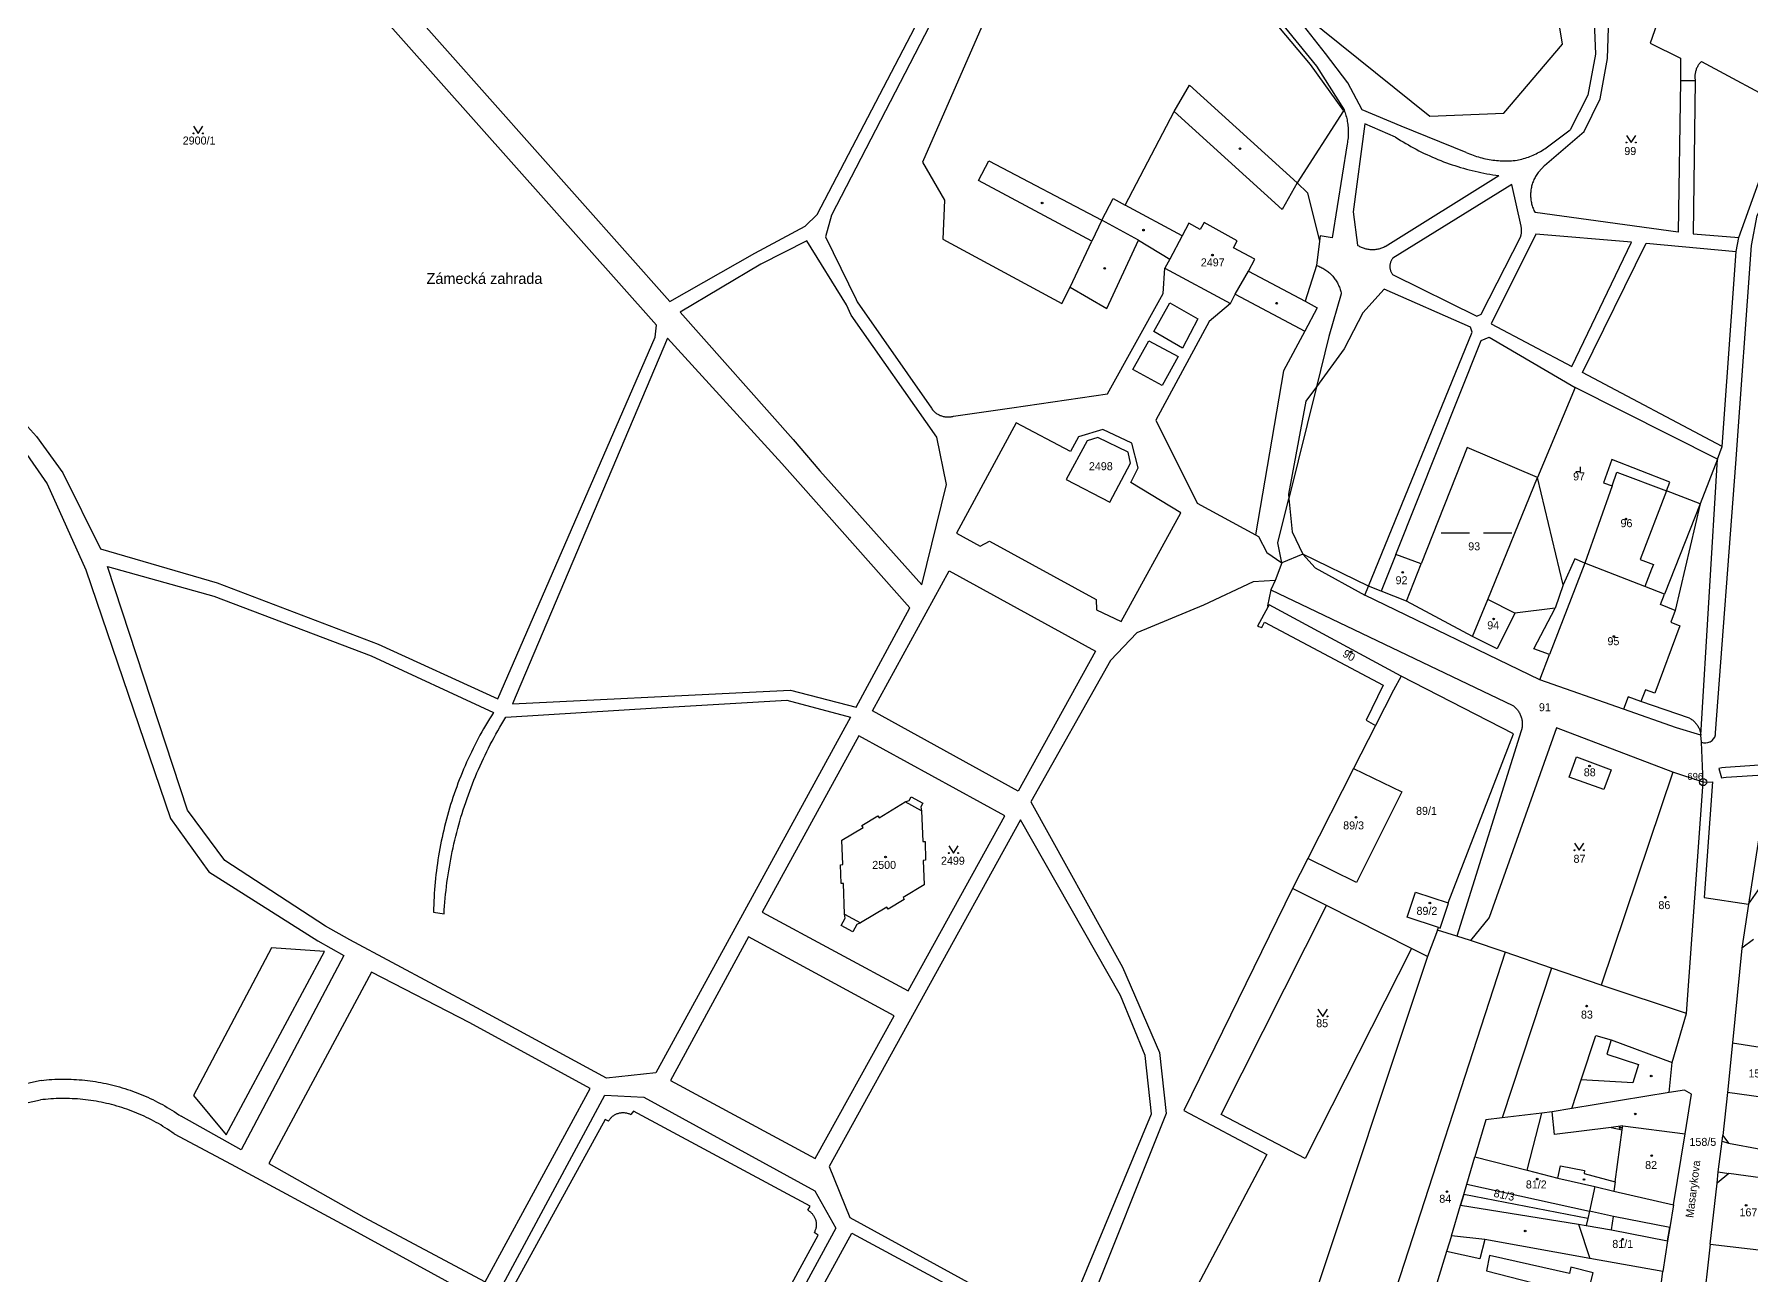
# Model space of a CAD drawing. Extents: x -784124 to -780570, y -980818 to -976926.
# Drawn here: x -782659.9 to -782295.1, y -979504.8 to -979241.2 of the extents above; entities that cross this region are included whole.
import ezdxf
from ezdxf.enums import TextEntityAlignment as Align

# ---------------------------------------------------------------- set-up
doc = ezdxf.new("R2010")
doc.units = 0
doc.header["$LTSCALE"] = 3.138375
doc.header["$MEASUREMENT"] = 0
doc.linetypes.add('0_051C', pattern=[0])
for name, color, linetype in [('1007', 1, 'CONTINUOUS'), ('1008', 1, 'CONTINUOUS'), ('101', 1, 'CONTINUOUS'), ('1016', 1, 'CONTINUOUS'), ('18', 1, 'CONTINUOUS'), ('21800', 1, 'CONTINUOUS'), ('21900', 1, 'CONTINUOUS'), ('23700', 1, 'CONTINUOUS'), ('314', 1, 'CONTINUOUS'), ('319', 1, 'CONTINUOUS'), ('402', 1, 'CONTINUOUS'), ('404', 1, 'CONTINUOUS'), ('803', 1, 'CONTINUOUS')]:
    doc.layers.add(name, color=color, linetype=linetype)

# ---------------------------------------------------------------- blocks, each defined once
blk = doc.blocks.new('4_02$0')
at = {"layer": '404', "color": 255, "linetype": 'Continuous'}
blk.add_circle((-0.01, 0), 0.175, dxfattribs=at)
blk = doc.blocks.new('3_14$2')
at = {"layer": '314', "color": 255, "linetype": 'Continuous'}
blk.add_lwpolyline([(-1, 1.5), (0, 0), (1, 1.5)], dxfattribs=at)
for centre in [(-1, 0), (1, 0)]:
    blk.add_circle(centre, 0.1, dxfattribs=at)
blk = doc.blocks.new('8_03$8')
at = {"layer": '803', "color": 255, "linetype": 'Continuous'}
for p, q in [((-7.49, 0), (-1.49, 0)), ((1.51, 0), (7.51, 0))]:
    blk.add_line(p, q, dxfattribs=at)
blk = doc.blocks.new('3_19$9')
at = {"layer": '319', "color": 255, "linetype": 'Continuous'}
for p, q in [((-1, 0), (0, 0)), ((0, 0), (0, 1))]:
    blk.add_line(p, q, dxfattribs=at)
blk = doc.blocks.new('1_01$18')
at = {"layer": '101', "color": 3, "linetype": 'Continuous'}
for radius in [0.75, 0.03]:
    blk.add_circle((0, 0), radius, dxfattribs=at)

msp = doc.modelspace()

# ---------------------------------------------------------------- linework, layer by layer
at = {"layer": '21800', "color": 255, "linetype": 'Continuous'}
for p, q in [((-782325.71, -979246.33), (-782324.55, -979206.15)), ((-782493.58, -979279.45), (-782465.57, -979225.71)), ((-782462.67, -979225.73), (-782490.55, -979279.54)), ((-782385.61, -979245.21), (-782398.83, -979228.38)), ((-782329.05, -979227.82), (-782328.27, -979245.35)), ((-782584.9, -979230.27), (-782524.89, -979297.92)), ((-782401.5, -979230.72), (-782387.56, -979247.95)), ((-782312.54, -979231.26), (-782316.67, -979243.02)), ((-782527.73, -979302.9), (-782588.89, -979234.19)), ((-782380.91, -979251.45), (-782385.61, -979245.21)), ((-782328.27, -979245.35), (-782329.94, -979254.05)), ((-782327.33, -979254.87), (-782325.71, -979246.33)), ((-782316.67, -979243.02), (-782310.22, -979246.22)), ((-782310.22, -979246.22), (-782310.27, -979251.01)), ((-782387.56, -979247.95), (-782381.7, -979257.22)), ((-782305.75, -979246.9), (-782287.89, -979256.59)), ((-782377.83, -979257.19), (-782380.91, -979251.45)), ((-782310.27, -979251.01), (-782310.7, -979283.2)), ((-782307.09, -979251.05), (-782310.27, -979251.01)), ((-782307.09, -979251.05), (-782307.52, -979283.5)), ((-782394.82, -979278.36), (-782417.78, -979257.54)), ((-782369.54, -979260.68), (-782377.83, -979257.19)), ((-782329.94, -979254.05), (-782333.67, -979261.48)), ((-782330.69, -979261.8), (-782327.33, -979254.87)), ((-782377.25, -979260.2), (-782379.74, -979278.84)), ((-782370.75, -979262.99), (-782377.25, -979260.2)), ((-782355.75, -979266.24), (-782369.54, -979260.68)), ((-782381.04, -979264.42), (-782384.23, -979284.37)), ((-782339.15, -979269.01), (-782330.69, -979261.8)), ((-782338.17, -979264.85), (-782333.67, -979261.48)), ((-782372.97, -979286.25), (-782348.85, -979271.18)), ((-782340.3, -979270.34), (-782339.15, -979269.01)), ((-782391.64, -979272.67), (-782394.82, -979278.36)), ((-782346.08, -979273.04), (-782371.31, -979288.67)), ((-782344.11, -979281.92), (-782346.08, -979273.04)), ((-782496.18, -979281.9), (-782493.58, -979279.45)), ((-782416.1, -979283.94), (-782428.17, -979277.43)), ((-782379.74, -979278.84), (-782378.87, -979285.95)), ((-782310.7, -979283.2), (-782341.14, -979278.99)), ((-782506.85, -979287.66), (-782496.18, -979281.9)), ((-782490.55, -979279.54), (-782491.82, -979284.19)), ((-782433.13, -979280.63), (-782435.25, -979285.1)), ((-782425.33, -979284.86), (-782433.13, -979280.63)), ((-782414.67, -979281.24), (-782416.1, -979283.94)), ((-782412.22, -979282.6), (-782414.67, -979281.24)), ((-782411.42, -979281.16), (-782412.22, -979282.6)), ((-782404.4, -979285.04), (-782411.42, -979281.16)), ((-782495.76, -979285), (-782505.55, -979290.01)), ((-782487.38, -979298.62), (-782495.76, -979285)), ((-782491.82, -979284.19), (-782485.33, -979297.5)), ((-782416.1, -979283.94), (-782418.73, -979288.95)), ((-782405.19, -979286.5), (-782404.4, -979285.04)), ((-782400.67, -979288.93), (-782405.19, -979286.5)), ((-782386.74, -979283.96), (-782386.88, -979285.1)), ((-782384.23, -979284.37), (-782386.74, -979283.96)), ((-782352.56, -979300.57), (-782344.18, -979284.1)), ((-782340.94, -979283.6), (-782350.47, -979302.65)), ((-782320.62, -979285.27), (-782340.94, -979283.6)), ((-782333.31, -979311.72), (-782320.62, -979285.27)), ((-782331.04, -979312.97), (-782317.55, -979285.5)), ((-782317.55, -979285.5), (-782298.39, -979287.32)), ((-782307.52, -979283.5), (-782297.83, -979284.33)), ((-782524.89, -979297.92), (-782506.85, -979287.66)), ((-782505.55, -979290.01), (-782522.72, -979300.17)), ((-782401.99, -979291.47), (-782400.67, -979288.93)), ((-782420.09, -979296.19), (-782419.74, -979290.82)), ((-782404.8, -979296.38), (-782401.99, -979291.47)), ((-782401.99, -979291.47), (-782389.94, -979297.81)), ((-782371.29, -979292.26), (-782353.52, -979301)), ((-782687.04, -979296.04), (-782659.37, -979326.6)), ((-782485.33, -979297.5), (-782485.1, -979298.01)), ((-782431.94, -979317.55), (-782420.09, -979296.19)), ((-782382.29, -979296.28), (-782384.91, -979305.31)), ((-782373.21, -979295.31), (-782377.71, -979300.34)), ((-782354.81, -979303.39), (-782373.21, -979295.31)), ((-782522.72, -979300.17), (-782498.7, -979327.23)), ((-782486.4, -979300.81), (-782487.38, -979298.62)), ((-782468.2, -979326.75), (-782486.4, -979300.81)), ((-782485.1, -979298.01), (-782469.33, -979320.59)), ((-782422.08, -979304.27), (-782418.72, -979298.17)), ((-782418.72, -979298.17), (-782412.72, -979301.59)), ((-782405.81, -979298.3), (-782410.32, -979302.14)), ((-782377.71, -979300.34), (-782381.69, -979307.96)), ((-782353.52, -979301), (-782352.56, -979300.57)), ((-782528.03, -979305.51), (-782527.73, -979302.9)), ((-782415.98, -979307.8), (-782422.08, -979304.27)), ((-782410.32, -979302.14), (-782421.68, -979323.11)), ((-782412.72, -979301.59), (-782415.98, -979307.8)), ((-782376.5, -979358.37), (-782354.47, -979304.4)), ((-782354.47, -979304.4), (-782354.81, -979303.39)), ((-782350.47, -979302.65), (-782333.31, -979311.72)), ((-782561.44, -979382.31), (-782528.03, -979305.51)), ((-782525.4, -979305.66), (-782558.33, -979383.33)), ((-782501.08, -979332.34), (-782525.4, -979305.66)), ((-782426.53, -979312.36), (-782423.17, -979306.23)), ((-782423.17, -979306.23), (-782416.95, -979309.62)), ((-782384.91, -979305.31), (-782387.55, -979316)), ((-782381.69, -979307.96), (-782387.55, -979316)), ((-782370.7, -979351.64), (-782352.56, -979306.22)), ((-782352.56, -979306.22), (-782350.89, -979305.51)), ((-782350.89, -979305.51), (-782332.61, -979316.15)), ((-782416.95, -979309.62), (-782420.3, -979315.76)), ((-782420.3, -979315.76), (-782426.53, -979312.36)), ((-782301.39, -979328.73), (-782331.04, -979312.97)), ((-782452.25, -979320.49), (-782431.94, -979317.55)), ((-782389.82, -979319.11), (-782393.51, -979338.81)), ((-782387.55, -979316), (-782393.42, -979339.75)), ((-782387.55, -979316), (-782389.82, -979319.11)), ((-782464.63, -979322.25), (-782452.25, -979320.49)), ((-782421.68, -979323.11), (-782412.89, -979340.71)), ((-782659.37, -979326.6), (-782653.8, -979334.28)), ((-782466.11, -979336.8), (-782468.2, -979326.75)), ((-782451.36, -979323.69), (-782463.99, -979347.12)), ((-782439.77, -979329.79), (-782451.36, -979323.69)), ((-782438.09, -979326.68), (-782439.77, -979329.79)), ((-782432.91, -979325.07), (-782438.09, -979326.68)), ((-782426.75, -979328.02), (-782432.91, -979325.07)), ((-782662.07, -979329.48), (-782657.12, -979336.62)), ((-782498.7, -979327.23), (-782493, -979333.86)), ((-782425.44, -979333.22), (-782426.75, -979328.02)), ((-782497.15, -979336.76), (-782501.08, -979332.34)), ((-782493, -979333.86), (-782471.34, -979358.12)), ((-782426.98, -979336.37), (-782425.44, -979333.22)), ((-782324.76, -979337.04), (-782323.74, -979334.13)), ((-782323.74, -979334.13), (-782313.24, -979338.11)), ((-782657.12, -979336.62), (-782648.92, -979354.91)), ((-782653.8, -979334.28), (-782645.81, -979350.47)), ((-782473.92, -979362.97), (-782497.15, -979336.76)), ((-782471.34, -979358.12), (-782466.11, -979336.8)), ((-782416.37, -979342.76), (-782426.98, -979336.37)), ((-782412.89, -979340.71), (-782400.52, -979347.49)), ((-782395.75, -979349.17), (-782393.42, -979339.75)), ((-782393.51, -979338.81), (-782393.42, -979339.75)), ((-782393.42, -979339.75), (-782392.75, -979346.81)), ((-782313.24, -979338.11), (-782318.82, -979352.67)), ((-782306.03, -979340.85), (-782313.67, -979360.04)), ((-782429.01, -979365.9), (-782416.37, -979342.76)), ((-782463.99, -979347.12), (-782458.99, -979349.88)), ((-782392.75, -979346.81), (-782390.46, -979351.6)), ((-782645.81, -979350.47), (-782621.03, -979357.65)), ((-782458.99, -979349.88), (-782456.99, -979348.78)), ((-782456.99, -979348.78), (-782434.32, -979361.18)), ((-782394.89, -979353.38), (-782395.75, -979349.17)), ((-782390.46, -979351.6), (-782387.8, -979354.49)), ((-782648.92, -979354.91), (-782630.97, -979407.72)), ((-782627.34, -979405.93), (-782644.34, -979354.16)), ((-782644.34, -979354.16), (-782621.75, -979360.47)), ((-782481.83, -979384.82), (-782465.59, -979355.13)), ((-782465.59, -979355.13), (-782434.46, -979372.14)), ((-782387.8, -979354.49), (-782377.28, -979360.3)), ((-782330.54, -979353.49), (-782338.09, -979372.86)), ((-782318.82, -979352.67), (-782316, -979353.75)), ((-782316.38, -979354.73), (-782317.81, -979358.45)), ((-782316, -979353.75), (-782316.38, -979354.73)), ((-782621.03, -979357.65), (-782586.85, -979370.72)), ((-782401.02, -979357.43), (-782411.54, -979362.41)), ((-782396.33, -979357.15), (-782401.02, -979357.43)), ((-782397.24, -979359.15), (-782345.88, -979383.69)), ((-782377.28, -979360.3), (-782376.5, -979358.37)), ((-782335.13, -979358.09), (-782336.83, -979363.03)), ((-782621.75, -979360.47), (-782588.29, -979373.17)), ((-782485.34, -979384.08), (-782473.92, -979362.97)), ((-782434.32, -979361.18), (-782434.29, -979363.41)), ((-782411.54, -979362.41), (-782425.68, -979368.3)), ((-782340.1, -979378.24), (-782377.28, -979360.3)), ((-782434.29, -979363.41), (-782429.01, -979365.9)), ((-782310.4, -979366.81), (-782315.7, -979381.09)), ((-782311.36, -979363.51), (-782312.3, -979366.04)), ((-782312.3, -979366.04), (-782310.4, -979366.81)), ((-782425.68, -979368.3), (-782431.29, -979374.15)), ((-782588.29, -979373.17), (-782562.36, -979385.21)), ((-782586.85, -979370.72), (-782561.44, -979382.31)), ((-782434.46, -979372.14), (-782450.88, -979401.9)), ((-782431.29, -979374.15), (-782448.25, -979404.18)), ((-782558.33, -979383.33), (-782506.53, -979380.8)), ((-782506.53, -979380.8), (-782499.25, -979380.43)), ((-782499.25, -979380.43), (-782485.34, -979384.08)), ((-782317.65, -979380.37), (-782318.63, -979382.85)), ((-782315.7, -979381.09), (-782317.65, -979380.37)), ((-782559.73, -979386.19), (-782527.69, -979384.23)), ((-782527.69, -979384.23), (-782500.03, -979382.56)), ((-782500.03, -979382.56), (-782486.52, -979386.18)), ((-782450.88, -979401.9), (-782481.83, -979384.82)), ((-782321.38, -979381.89), (-782322.38, -979384.46)), ((-782318.63, -979382.85), (-782321.38, -979381.89)), ((-782308.36, -979386.39), (-782318.63, -979382.85)), ((-782486.52, -979386.18), (-782527.88, -979461.71)), ((-782344.07, -979389.08), (-782357.74, -979432.69)), ((-782619.39, -979416.63), (-782627.34, -979405.93)), ((-782471.41, -979406.11), (-782474.88, -979404.21)), ((-782448.25, -979404.18), (-782428.72, -979439.3)), ((-782630.97, -979407.72), (-782622.79, -979419.03)), ((-782450.42, -979408.03), (-782491.08, -979481.63)), ((-782429.2, -979445.34), (-782450.42, -979408.03)), ((-782598, -979430.61), (-782619.39, -979416.63)), ((-782622.79, -979419.03), (-782599.66, -979433.72)), ((-782575.07, -979427.63), (-782572.85, -979427.97)), ((-782487.78, -979428.01), (-782484.39, -979429.87)), ((-782407.8, -979470.55), (-782385.41, -979426.21)), ((-782592.84, -979433.47), (-782598, -979430.61)), ((-782609.46, -979435.19), (-782626.08, -979466.58)), ((-782619.12, -979474.92), (-782598.26, -979435.95)), ((-782598.26, -979435.95), (-782609.46, -979435.19)), ((-782599.66, -979433.72), (-782594.14, -979436.78)), ((-782565.86, -979447.92), (-782592.84, -979433.47)), ((-782508.2, -979432.87), (-782524.78, -979463.35)), ((-782477.27, -979449.64), (-782508.2, -979432.87)), ((-782367.38, -979435.32), (-782389.92, -979479.95)), ((-782347.46, -979436.13), (-782374.57, -979519.67)), ((-782594.14, -979436.78), (-782615.94, -979478.06)), ((-782428.72, -979439.3), (-782420.86, -979457.41)), ((-782588.28, -979440.36), (-782610.04, -979480.97)), ((-782567.34, -979451.09), (-782588.28, -979440.36)), ((-782423.91, -979458.08), (-782429.2, -979445.34)), ((-782538.33, -979462.89), (-782565.86, -979447.92)), ((-782494.01, -979479.92), (-782477.27, -979449.64)), ((-782541.84, -979465.04), (-782567.34, -979451.09)), ((-782331.31, -979463.23), (-782328.2, -979453.77)), ((-782328.2, -979453.77), (-782324.98, -979454.74)), ((-782422.62, -979470.45), (-782423.91, -979458.08)), ((-782420.86, -979457.41), (-782419.44, -979470.34)), ((-782324.98, -979454.74), (-782325.91, -979457.78)), ((-782325.91, -979457.78), (-782319.15, -979459.93)), ((-782324.98, -979454.74), (-782311.99, -979459.54)), ((-782527.88, -979461.71), (-782538.33, -979462.89)), ((-782319.15, -979459.93), (-782320.38, -979463.86)), ((-782658.43, -979463.33), (-782726.22, -979478.48)), ((-782564.08, -979506.14), (-782541.84, -979465.04)), ((-782524.78, -979463.35), (-782494.01, -979479.92)), ((-782333.32, -979469.34), (-782331.31, -979463.23)), ((-782320.38, -979463.86), (-782331.31, -979463.23)), ((-782725.1, -979481.85), (-782658.58, -979467.49)), ((-782626.08, -979466.58), (-782619.12, -979474.92)), ((-782561.79, -979509.41), (-782538.71, -979466.47)), ((-782538.71, -979466.47), (-782530.39, -979466.9)), ((-782530.39, -979466.9), (-782494.12, -979486.79)), ((-782615.94, -979478.06), (-782628.7, -979470.95)), ((-782538.65, -979471.63), (-782558.72, -979508.26)), ((-782537.9, -979471.97), (-782538.65, -979471.63)), ((-782532.63, -979469.85), (-782533.15, -979470.6)), ((-782495.1, -979490.08), (-782532.63, -979469.85)), ((-782441.92, -979516.93), (-782422.62, -979470.45)), ((-782419.44, -979470.34), (-782438.1, -979516.94)), ((-782389.92, -979479.95), (-782407.8, -979470.55)), ((-782342.78, -979482.43), (-782339.68, -979470.29)), ((-782337, -979474.85), (-782337.47, -979470.03)), ((-782630.18, -979474.66), (-782618.02, -979481.11)), ((-782324.95, -979473.32), (-782337, -979474.85)), ((-782322.5, -979473.01), (-782324.95, -979473.32)), ((-782324.95, -979473.32), (-782322.62, -979473.84)), ((-782324.15, -979484.87), (-782322.62, -979473.84)), ((-782322.62, -979473.84), (-782322.5, -979473.01)), ((-782322.5, -979473.01), (-782309.23, -979474.67)), ((-782301.39, -979476.26), (-782300.04, -979476.64)), ((-782618.02, -979481.11), (-782592.08, -979495.15)), ((-782610.04, -979480.97), (-782589.89, -979492.37)), ((-782491.08, -979481.63), (-782486.64, -979492.47)), ((-782336.26, -979484.09), (-782335.7, -979481.49)), ((-782335.7, -979481.49), (-782330.62, -979482.49)), ((-782330.62, -979482.49), (-782330.7, -979483.14)), ((-782330.7, -979483.14), (-782324.15, -979484.87)), ((-782302.25, -979482.74), (-782299.97, -979483.1)), ((-782494.12, -979486.79), (-782489.64, -979494.73)), ((-782324.15, -979484.87), (-782324.43, -979486.84)), ((-782495.59, -979490.92), (-782495.1, -979490.08)), ((-782356.97, -979489.82), (-782331.9, -979493.91)), ((-782589.89, -979492.37), (-782564.08, -979506.14)), ((-782486.64, -979492.47), (-782441.92, -979516.93)), ((-782331.9, -979493.91), (-782329.47, -979501.16)), ((-782331.9, -979493.91), (-782330.24, -979494.18)), ((-782329.9, -979492.66), (-782330.24, -979494.18)), ((-782330.24, -979494.18), (-782324.89, -979495.06)), ((-782324.5, -979492.26), (-782329.57, -979491.14)), ((-782324.89, -979495.06), (-782324.5, -979492.26)), ((-782592.08, -979495.15), (-782565.95, -979509.44)), ((-782513.37, -979532.95), (-782493.37, -979496.18)), ((-782489.64, -979494.73), (-782512.28, -979536.46)), ((-782509.95, -979539.06), (-782486.2, -979495.76)), ((-782493.37, -979496.18), (-782494.2, -979495.62)), ((-782486.2, -979495.76), (-782443.38, -979518.88)), ((-782351.82, -979497.12), (-782352.88, -979501.25)), ((-782352.88, -979501.25), (-782359.97, -979499.7)), ((-782350.83, -979500.51), (-782351.41, -979503.82)), ((-782333.81, -979504.32), (-782350.83, -979500.51)), ((-782351.41, -979503.82), (-782331.32, -979508.99)), ((-782333.5, -979503.04), (-782333.81, -979504.32)), ((-782328.81, -979504.18), (-782333.5, -979503.04)), ((-782329.96, -979508.91), (-782328.81, -979504.18))]:
    msp.add_line(p, q, dxfattribs=at)
for points in [[(-782305.75, -979246.9), (-782305.882, -979247.026), (-782306.009, -979247.157), (-782306.13, -979247.293), (-782306.246, -979247.435), (-782306.355, -979247.581), (-782306.459, -979247.731), (-782306.556, -979247.885), (-782306.647, -979248.044), (-782306.731, -979248.206), (-782306.808, -979248.371), (-782306.878, -979248.54), (-782306.941, -979248.711), (-782306.997, -979248.884), (-782307.046, -979249.06), (-782307.088, -979249.238), (-782307.122, -979249.417), (-782307.148, -979249.598), (-782307.168, -979249.779), (-782307.179, -979249.961), (-782307.183, -979250.144), (-782307.18, -979250.326), (-782307.168, -979250.508), (-782307.15, -979250.69), (-782307.124, -979250.871), (-782307.09, -979251.05)], [(-782381.7, -979257.22), (-782381.586, -979257.518), (-782381.48, -979257.818), (-782381.381, -979258.121), (-782381.29, -979258.426), (-782381.206, -979258.734), (-782381.13, -979259.043), (-782381.062, -979259.355), (-782381.002, -979259.668), (-782380.949, -979259.982), (-782380.904, -979260.297), (-782380.867, -979260.614), (-782380.838, -979260.931), (-782380.817, -979261.249), (-782380.804, -979261.568), (-782380.798, -979261.886), (-782380.801, -979262.205), (-782380.811, -979262.523), (-782380.83, -979262.842), (-782380.856, -979263.159), (-782380.89, -979263.476), (-782380.932, -979263.792), (-782380.982, -979264.107), (-782381.04, -979264.42)], [(-782370.75, -979262.99), (-782370.216, -979263.337), (-782369.677, -979263.678), (-782369.135, -979264.012), (-782368.588, -979264.34), (-782368.038, -979264.661), (-782367.483, -979264.975), (-782366.925, -979265.283), (-782366.363, -979265.584), (-782365.798, -979265.878), (-782365.229, -979266.165), (-782364.656, -979266.445), (-782364.081, -979266.718), (-782363.501, -979266.984), (-782362.919, -979267.243), (-782362.334, -979267.495), (-782361.745, -979267.74), (-782361.154, -979267.977), (-782360.56, -979268.208), (-782359.963, -979268.431), (-782359.364, -979268.647), (-782358.761, -979268.856), (-782358.157, -979269.057), (-782357.55, -979269.251), (-782356.94, -979269.437), (-782356.329, -979269.617), (-782355.715, -979269.788), (-782355.099, -979269.953), (-782354.482, -979270.109), (-782353.862, -979270.259), (-782353.241, -979270.4), (-782352.618, -979270.535), (-782351.993, -979270.661), (-782351.367, -979270.78), (-782350.74, -979270.892), (-782350.111, -979270.995), (-782349.481, -979271.092), (-782348.85, -979271.18)], [(-782344.96, -979267.9), (-782344.611, -979267.824), (-782344.263, -979267.742), (-782343.917, -979267.651), (-782343.574, -979267.554), (-782343.232, -979267.45), (-782342.893, -979267.338), (-782342.555, -979267.219), (-782342.221, -979267.094), (-782341.889, -979266.961), (-782341.56, -979266.821), (-782341.234, -979266.675), (-782340.912, -979266.522), (-782340.592, -979266.362), (-782340.276, -979266.195), (-782339.963, -979266.022), (-782339.654, -979265.843), (-782339.349, -979265.657), (-782339.048, -979265.464), (-782338.751, -979265.266), (-782338.458, -979265.061), (-782338.17, -979264.85)], [(-782355.75, -979266.24), (-782355.389, -979266.399), (-782355.025, -979266.551), (-782354.657, -979266.696), (-782354.288, -979266.834), (-782353.915, -979266.965), (-782353.54, -979267.088), (-782353.163, -979267.204), (-782352.783, -979267.313), (-782352.402, -979267.414), (-782352.018, -979267.508), (-782351.633, -979267.595), (-782351.246, -979267.673), (-782350.858, -979267.745), (-782350.469, -979267.809), (-782350.078, -979267.865), (-782349.686, -979267.913), (-782349.294, -979267.954), (-782348.9, -979267.988), (-782348.506, -979268.014), (-782348.112, -979268.032), (-782347.717, -979268.042), (-782347.323, -979268.045), (-782346.928, -979268.04), (-782346.533, -979268.027), (-782346.139, -979268.007), (-782345.745, -979267.979), (-782345.352, -979267.943), (-782344.96, -979267.9)], [(-782340.3, -979270.34), (-782340.455, -979270.535), (-782340.604, -979270.735), (-782340.747, -979270.939), (-782340.883, -979271.148), (-782341.012, -979271.361), (-782341.134, -979271.578), (-782341.25, -979271.799), (-782341.358, -979272.023), (-782341.459, -979272.251), (-782341.553, -979272.482), (-782341.639, -979272.716), (-782341.717, -979272.952), (-782341.788, -979273.191), (-782341.852, -979273.432), (-782341.907, -979273.675), (-782341.955, -979273.92), (-782341.995, -979274.166), (-782342.027, -979274.413), (-782342.051, -979274.661), (-782342.067, -979274.91), (-782342.075, -979275.159), (-782342.075, -979275.408), (-782342.068, -979275.657), (-782342.052, -979275.906), (-782342.028, -979276.154), (-782341.996, -979276.401), (-782341.957, -979276.647), (-782341.91, -979276.892), (-782341.854, -979277.135), (-782341.791, -979277.376), (-782341.721, -979277.615), (-782341.642, -979277.851), (-782341.557, -979278.085), (-782341.463, -979278.316), (-782341.363, -979278.544), (-782341.255, -979278.769), (-782341.14, -979278.99)], [(-782344.18, -979284.1), (-782344.128, -979283.938), (-782344.083, -979283.773), (-782344.046, -979283.607), (-782344.017, -979283.439), (-782343.996, -979283.27), (-782343.982, -979283.1), (-782343.977, -979282.93), (-782343.979, -979282.76), (-782343.99, -979282.59), (-782344.008, -979282.42), (-782344.034, -979282.252), (-782344.068, -979282.085), (-782344.11, -979281.92)], [(-782372.97, -979286.25), (-782373.154, -979286.345), (-782373.341, -979286.434), (-782373.531, -979286.515), (-782373.725, -979286.59), (-782373.92, -979286.657), (-782374.118, -979286.718), (-782374.319, -979286.771), (-782374.521, -979286.816), (-782374.724, -979286.855), (-782374.929, -979286.886), (-782375.135, -979286.909), (-782375.341, -979286.925), (-782375.548, -979286.933), (-782375.755, -979286.934), (-782375.962, -979286.927), (-782376.169, -979286.913), (-782376.375, -979286.891), (-782376.58, -979286.862), (-782376.783, -979286.825), (-782376.986, -979286.781), (-782377.186, -979286.73), (-782377.385, -979286.671), (-782377.581, -979286.605), (-782377.775, -979286.532), (-782377.966, -979286.452), (-782378.154, -979286.365), (-782378.338, -979286.271), (-782378.519, -979286.17), (-782378.697, -979286.063), (-782378.87, -979285.95)], [(-782387.53, -979290.26), (-782387.298, -979290.341), (-782387.068, -979290.43), (-782386.841, -979290.526), (-782386.617, -979290.629), (-782386.397, -979290.738), (-782386.18, -979290.855), (-782385.967, -979290.979), (-782385.758, -979291.109), (-782385.553, -979291.245), (-782385.352, -979291.388), (-782385.156, -979291.537), (-782384.965, -979291.692), (-782384.779, -979291.853), (-782384.598, -979292.02), (-782384.422, -979292.193), (-782384.252, -979292.371), (-782384.087, -979292.554), (-782383.929, -979292.742), (-782383.776, -979292.935), (-782383.629, -979293.133), (-782383.489, -979293.336), (-782383.355, -979293.542), (-782383.228, -979293.753), (-782383.107, -979293.968), (-782382.993, -979294.186), (-782382.886, -979294.408), (-782382.786, -979294.633), (-782382.693, -979294.861), (-782382.608, -979295.092), (-782382.529, -979295.325), (-782382.458, -979295.561), (-782382.395, -979295.799), (-782382.339, -979296.039), (-782382.29, -979296.28)], [(-782371.31, -979288.67), (-782371.402, -979288.782), (-782371.489, -979288.899), (-782371.569, -979289.02), (-782371.642, -979289.146), (-782371.708, -979289.275), (-782371.768, -979289.407), (-782371.82, -979289.543), (-782371.865, -979289.681), (-782371.903, -979289.821), (-782371.933, -979289.963), (-782371.955, -979290.107), (-782371.97, -979290.251), (-782371.977, -979290.396), (-782371.976, -979290.541), (-782371.968, -979290.686), (-782371.951, -979290.831), (-782371.927, -979290.974), (-782371.896, -979291.116), (-782371.857, -979291.256), (-782371.81, -979291.393), (-782371.756, -979291.528), (-782371.695, -979291.66), (-782371.627, -979291.788), (-782371.552, -979291.913), (-782371.471, -979292.033), (-782371.384, -979292.149), (-782371.29, -979292.26)], [(-782469.33, -979320.59), (-782469.223, -979320.739), (-782469.109, -979320.884), (-782468.989, -979321.023), (-782468.864, -979321.157), (-782468.732, -979321.286), (-782468.595, -979321.408), (-782468.453, -979321.525), (-782468.306, -979321.635), (-782468.155, -979321.739), (-782467.999, -979321.836), (-782467.839, -979321.927), (-782467.675, -979322.01), (-782467.507, -979322.086), (-782467.337, -979322.155), (-782467.164, -979322.216), (-782466.988, -979322.269), (-782466.81, -979322.315), (-782466.63, -979322.354), (-782466.449, -979322.384), (-782466.266, -979322.406), (-782466.083, -979322.421), (-782465.899, -979322.427), (-782465.716, -979322.426), (-782465.532, -979322.416), (-782465.349, -979322.399), (-782465.167, -979322.373), (-782464.986, -979322.34), (-782464.807, -979322.299), (-782464.63, -979322.25)], [(-782562.36, -979385.21), (-782562.788, -979385.887), (-782563.209, -979386.568), (-782563.623, -979387.254), (-782564.031, -979387.943), (-782564.432, -979388.637), (-782564.826, -979389.335), (-782565.213, -979390.036), (-782565.593, -979390.741), (-782565.965, -979391.45), (-782566.331, -979392.162), (-782566.69, -979392.879), (-782567.042, -979393.598), (-782567.386, -979394.321), (-782567.724, -979395.048), (-782568.054, -979395.778), (-782568.377, -979396.511), (-782568.693, -979397.247), (-782569.001, -979397.986), (-782569.302, -979398.728), (-782569.596, -979399.474), (-782569.882, -979400.222), (-782570.161, -979400.973), (-782570.432, -979401.726), (-782570.696, -979402.483), (-782570.952, -979403.242), (-782571.201, -979404.003), (-782571.442, -979404.767), (-782571.676, -979405.533), (-782571.902, -979406.301), (-782572.121, -979407.072), (-782572.331, -979407.845), (-782572.535, -979408.619), (-782572.73, -979409.396), (-782572.918, -979410.175), (-782573.098, -979410.955), (-782573.27, -979411.738), (-782573.435, -979412.522), (-782573.591, -979413.307), (-782573.74, -979414.094), (-782573.882, -979414.883), (-782574.015, -979415.672), (-782574.14, -979416.464), (-782574.258, -979417.256), (-782574.368, -979418.049), (-782574.47, -979418.844), (-782574.564, -979419.639), (-782574.65, -979420.436), (-782574.729, -979421.233), (-782574.799, -979422.031), (-782574.861, -979422.829), (-782574.916, -979423.628), (-782574.963, -979424.428), (-782575.001, -979425.228), (-782575.032, -979426.028), (-782575.055, -979426.829), (-782575.07, -979427.63)], [(-782345.88, -979383.69), (-782345.722, -979383.807), (-782345.569, -979383.929), (-782345.421, -979384.058), (-782345.279, -979384.193), (-782345.142, -979384.334), (-782345.011, -979384.48), (-782344.886, -979384.631), (-782344.768, -979384.787), (-782344.655, -979384.948), (-782344.55, -979385.114), (-782344.451, -979385.283), (-782344.359, -979385.456), (-782344.275, -979385.633), (-782344.197, -979385.814), (-782344.127, -979385.997), (-782344.065, -979386.183), (-782344.01, -979386.371), (-782343.963, -979386.562), (-782343.924, -979386.754), (-782343.892, -979386.947), (-782343.869, -979387.142), (-782343.853, -979387.338), (-782343.845, -979387.534), (-782343.846, -979387.73), (-782343.854, -979387.926), (-782343.87, -979388.121), (-782343.895, -979388.316), (-782343.927, -979388.51), (-782343.967, -979388.702), (-782344.015, -979388.892), (-782344.07, -979389.08)], [(-782572.85, -979427.97), (-782572.798, -979427.137), (-782572.739, -979426.304), (-782572.671, -979425.472), (-782572.596, -979424.641), (-782572.513, -979423.81), (-782572.423, -979422.981), (-782572.324, -979422.152), (-782572.218, -979421.324), (-782572.105, -979420.497), (-782571.983, -979419.671), (-782571.854, -979418.846), (-782571.718, -979418.023), (-782571.573, -979417.201), (-782571.421, -979416.38), (-782571.261, -979415.561), (-782571.094, -979414.743), (-782570.919, -979413.927), (-782570.737, -979413.112), (-782570.546, -979412.3), (-782570.349, -979411.489), (-782570.144, -979410.68), (-782569.931, -979409.873), (-782569.711, -979409.067), (-782569.483, -979408.264), (-782569.248, -979407.464), (-782569.005, -979406.665), (-782568.755, -979405.869), (-782568.497, -979405.075), (-782568.233, -979404.283), (-782567.96, -979403.494), (-782567.681, -979402.707), (-782567.394, -979401.924), (-782567.1, -979401.142), (-782566.798, -979400.364), (-782566.49, -979399.588), (-782566.174, -979398.816), (-782565.851, -979398.046), (-782565.521, -979397.28), (-782565.183, -979396.516), (-782564.839, -979395.756), (-782564.487, -979394.999), (-782564.129, -979394.245), (-782563.763, -979393.494), (-782563.391, -979392.748), (-782563.011, -979392.004), (-782562.625, -979391.264), (-782562.232, -979390.528), (-782561.832, -979389.795), (-782561.425, -979389.066), (-782561.011, -979388.341), (-782560.591, -979387.62), (-782560.164, -979386.903), (-782559.73, -979386.19)], [(-782308.36, -979386.39), (-782308.193, -979386.481), (-782308.03, -979386.578), (-782307.871, -979386.682), (-782307.717, -979386.793), (-782307.567, -979386.91), (-782307.423, -979387.034), (-782307.284, -979387.163), (-782307.15, -979387.298), (-782307.023, -979387.439), (-782306.901, -979387.585), (-782306.786, -979387.736), (-782306.677, -979387.891), (-782306.574, -979388.051), (-782306.479, -979388.216), (-782306.39, -979388.384), (-782306.309, -979388.555), (-782306.235, -979388.73), (-782306.168, -979388.908), (-782306.109, -979389.089), (-782306.058, -979389.272), (-782306.014, -979389.457), (-782305.978, -979389.643), (-782305.95, -979389.831), (-782305.93, -979390.02)], [(-782658.43, -979463.33), (-782657.852, -979463.27), (-782657.274, -979463.219), (-782656.695, -979463.174), (-782656.115, -979463.138), (-782655.535, -979463.109), (-782654.954, -979463.088), (-782654.374, -979463.075), (-782653.793, -979463.07), (-782653.212, -979463.072), (-782652.631, -979463.082), (-782652.051, -979463.1), (-782651.47, -979463.126), (-782650.89, -979463.159), (-782650.311, -979463.2), (-782649.732, -979463.249), (-782649.154, -979463.305), (-782648.577, -979463.37), (-782648.001, -979463.441), (-782647.425, -979463.521), (-782646.851, -979463.608), (-782646.278, -979463.703), (-782645.706, -979463.806), (-782645.136, -979463.916), (-782644.567, -979464.034), (-782644, -979464.159), (-782643.435, -979464.292), (-782642.871, -979464.433), (-782642.309, -979464.58), (-782641.75, -979464.736), (-782641.192, -979464.899), (-782640.637, -979465.069), (-782640.084, -979465.247), (-782639.533, -979465.432), (-782638.985, -979465.624), (-782638.44, -979465.824), (-782637.897, -979466.031), (-782637.357, -979466.245), (-782636.82, -979466.467), (-782636.286, -979466.695), (-782635.755, -979466.931), (-782635.228, -979467.173), (-782634.703, -979467.423), (-782634.182, -979467.68), (-782633.665, -979467.944), (-782633.151, -979468.214), (-782632.64, -979468.491), (-782632.134, -979468.775), (-782631.631, -979469.066), (-782631.132, -979469.364), (-782630.637, -979469.668), (-782630.147, -979469.979), (-782629.66, -979470.296), (-782629.178, -979470.62), (-782628.7, -979470.95)], [(-782630.18, -979474.66), (-782630.643, -979474.336), (-782631.111, -979474.018), (-782631.583, -979473.707), (-782632.06, -979473.402), (-782632.54, -979473.105), (-782633.025, -979472.813), (-782633.514, -979472.529), (-782634.007, -979472.252), (-782634.504, -979471.981), (-782635.004, -979471.718), (-782635.508, -979471.461), (-782636.015, -979471.212), (-782636.526, -979470.969), (-782637.04, -979470.734), (-782637.558, -979470.506), (-782638.079, -979470.285), (-782638.602, -979470.072), (-782639.129, -979469.866), (-782639.658, -979469.667), (-782640.19, -979469.476), (-782640.725, -979469.292), (-782641.262, -979469.116), (-782641.802, -979468.947), (-782642.344, -979468.786), (-782642.888, -979468.632), (-782643.435, -979468.486), (-782643.983, -979468.347), (-782644.533, -979468.217), (-782645.085, -979468.094), (-782645.639, -979467.978), (-782646.194, -979467.871), (-782646.75, -979467.771), (-782647.308, -979467.679), (-782647.868, -979467.595), (-782648.428, -979467.518), (-782648.989, -979467.45), (-782649.551, -979467.389), (-782650.114, -979467.336), (-782650.678, -979467.291), (-782651.242, -979467.254), (-782651.807, -979467.225), (-782652.372, -979467.203), (-782652.938, -979467.19), (-782653.503, -979467.184), (-782654.069, -979467.187), (-782654.634, -979467.197), (-782655.199, -979467.215), (-782655.764, -979467.241), (-782656.329, -979467.275), (-782656.892, -979467.317), (-782657.456, -979467.367), (-782658.018, -979467.425), (-782658.58, -979467.49)], [(-782537.9, -979471.97), (-782537.815, -979471.828), (-782537.723, -979471.69), (-782537.624, -979471.557), (-782537.52, -979471.428), (-782537.409, -979471.304), (-782537.293, -979471.186), (-782537.172, -979471.073), (-782537.045, -979470.966), (-782536.914, -979470.865), (-782536.778, -979470.77), (-782536.638, -979470.682), (-782536.493, -979470.6), (-782536.345, -979470.526), (-782536.194, -979470.458), (-782536.04, -979470.397), (-782535.883, -979470.344), (-782535.723, -979470.298), (-782535.562, -979470.259), (-782535.399, -979470.229), (-782535.235, -979470.205), (-782535.07, -979470.19), (-782534.905, -979470.182), (-782534.739, -979470.182), (-782534.573, -979470.19), (-782534.408, -979470.205), (-782534.244, -979470.228), (-782534.081, -979470.259), (-782533.92, -979470.298), (-782533.761, -979470.344), (-782533.604, -979470.397), (-782533.449, -979470.458), (-782533.298, -979470.525), (-782533.15, -979470.6)], [(-782495.59, -979490.92), (-782495.448, -979491.003), (-782495.31, -979491.093), (-782495.177, -979491.189), (-782495.048, -979491.292), (-782494.924, -979491.4), (-782494.805, -979491.514), (-782494.692, -979491.633), (-782494.585, -979491.758), (-782494.483, -979491.888), (-782494.388, -979492.022), (-782494.299, -979492.16), (-782494.217, -979492.303), (-782494.141, -979492.449), (-782494.073, -979492.599), (-782494.012, -979492.752), (-782493.958, -979492.907), (-782493.911, -979493.065), (-782493.872, -979493.225), (-782493.84, -979493.386), (-782493.816, -979493.549), (-782493.8, -979493.713), (-782493.791, -979493.877), (-782493.791, -979494.042), (-782493.797, -979494.206), (-782493.812, -979494.37), (-782493.834, -979494.533), (-782493.864, -979494.695), (-782493.902, -979494.855), (-782493.947, -979495.013), (-782493.999, -979495.169), (-782494.059, -979495.323), (-782494.126, -979495.473), (-782494.2, -979495.62)]]:
    msp.add_lwpolyline(points, dxfattribs=at)
at = {"layer": '21900', "color": 3, "linetype": 'Continuous'}
for p, q in [((-782302.35, -979331.4), (-782306.03, -979340.85)), ((-782305.93, -979390.02), (-782302.35, -979331.4)), ((-782351.15, -979361.19), (-782340.64, -979335.28)), ((-782368.46, -979361.55), (-782365.31, -979353.64)), ((-782368.46, -979361.55), (-782373.79, -979359.44)), ((-782397.58, -979362.34), (-782397.86, -979362.84)), ((-782369.56, -979377.47), (-782397.58, -979362.34)), ((-782354.38, -979369.04), (-782368.46, -979361.55)), ((-782354.38, -979369.04), (-782351.15, -979361.19)), ((-782345.4, -979364.09), (-782351.15, -979361.19)), ((-782375.01, -979387.95), (-782379.68, -979397.12)), ((-782377.03, -979386.8), (-782375.01, -979387.95)), ((-782305.79, -979391.5), (-782305.93, -979390.02)), ((-782305.43, -979399.98), (-782305.79, -979391.5)), ((-782379.68, -979397.12), (-782389.42, -979416.23)), ((-782311.9, -979397.87), (-782327.12, -979443.11)), ((-782305.43, -979399.98), (-782311.9, -979397.87)), ((-782291.66, -979399.49), (-782295.78, -979425.9)), ((-782308.97, -979449.16), (-782305.43, -979399.98)), ((-782389.42, -979416.23), (-782392.64, -979422.56)), ((-782295.78, -979425.9), (-782297.23, -979435.23)), ((-782361.84, -979431.43), (-782364, -979437.02)), ((-782361.84, -979431.43), (-782361.62, -979430.87)), ((-782297.23, -979435.23), (-782299.17, -979455.35)), ((-782294.72, -979433.42), (-782297.23, -979435.23)), ((-782364, -979437.02), (-782396.73, -979535.4)), ((-782337.62, -979439.51), (-782348.1, -979471.3)), ((-782327.12, -979443.11), (-782337.62, -979439.51)), ((-782308.97, -979449.16), (-782327.12, -979443.11)), ((-782299.17, -979455.35), (-782300.29, -979465.89)), ((-782299.17, -979455.35), (-782287.42, -979457.22)), ((-782300.29, -979465.89), (-782301.25, -979475.05)), ((-782355.6, -979485.37), (-782353.92, -979479.58)), ((-782356.29, -979487.6), (-782355.6, -979485.37)), ((-782355.6, -979485.37), (-782329.57, -979491.14)), ((-782328.41, -979485.91), (-782329.57, -979491.14)), ((-782303.91, -979498.15), (-782302.47, -979485.16)), ((-782303.91, -979498.15), (-782305.86, -979515.52)), ((-782315.85, -979518.27), (-782314.02, -979503.96))]:
    msp.add_line(p, q, dxfattribs=at)
for points in [[(-782402.4, -979144.17), (-782457.77, -979174.51), (-782457.69, -979175.71), (-782457.4, -979180.28), (-782456.84, -979188.88), (-782464.76, -979191.21), (-782465.25, -979193.08), (-782447.71, -979214.48), (-782471.25, -979268.28), (-782466.53, -979276.4), (-782466.9, -979284.7), (-782441.64, -979298.31), (-782439.88, -979294.84)], [(-782402.4, -979144.17), (-782396.97, -979145.53), (-782381.9, -979166.6), (-782408.69, -979210.86), (-782410.61, -979214.02), (-782411.92, -979215.78), (-782402.34, -979231.52), (-782388.9, -979247.57), (-782381.84, -979257.42), (-782391.64, -979272.67)], [(-782401.23, -979221.41), (-782390.14, -979237.11), (-782363.47, -979258.53), (-782347.74, -979257.9), (-782335.31, -979243.25), (-782337.09, -979232.32), (-782339.52, -979222.31), (-782369.73, -979188.09), (-782377.02, -979185.68), (-782386.07, -979190.67), (-782397.63, -979202.65), (-782401.23, -979221.41)], [(-782302.35, -979331.4), (-782301.39, -979328.73), (-782298.39, -979287.32), (-782297.83, -979284.33), (-782287.89, -979256.59), (-782281.92, -979239.72), (-782278.06, -979228.85)], [(-782302.78, -979389.5), (-782298.51, -979332.32), (-782295.18, -979286.02), (-782293.95, -979279.66), (-782274.68, -979242.61)], [(-782439.88, -979294.84), (-782435.25, -979285.1), (-782459.33, -979272.24), (-782457.11, -979268.02), (-782433.13, -979280.63), (-782430.71, -979276.06), (-782428.17, -979277.43), (-782417.78, -979257.54), (-782414.51, -979251.94), (-782391.64, -979272.67)], [(-782391.64, -979272.67), (-782389.43, -979274.8), (-782386.88, -979285.1), (-782387.53, -979290.26), (-782389.94, -979297.81), (-782387.43, -979299.25), (-782389.99, -979304.18)], [(-782439.88, -979294.84), (-782432.11, -979299.41), (-782425.33, -979284.86), (-782418.73, -979288.95), (-782419.74, -979290.82), (-782405.81, -979298.3), (-782404.8, -979296.38), (-782389.99, -979304.18)], [(-782389.99, -979304.18), (-782394.58, -979312.64), (-782400.52, -979347.49), (-782399.89, -979347.85), (-782398.08, -979351.2), (-782394.89, -979353.38)], [(-782302.35, -979331.4), (-782332.61, -979316.15), (-782340.64, -979335.28)], [(-782434.01, -979326.82), (-782436.25, -979327.53), (-782440.68, -979335.7), (-782431.47, -979340.51), (-782427.08, -979332.22), (-782427.54, -979329.9), (-782434.01, -979326.82)], [(-782340.64, -979335.28), (-782355.57, -979328.93), (-782365.31, -979353.64)], [(-782306.03, -979340.85), (-782313.24, -979338.11), (-782312.47, -979336.26), (-782324.82, -979331.47), (-782326.6, -979336.4), (-782324.76, -979337.04), (-782330.54, -979353.49)], [(-782330.54, -979353.49), (-782332.7, -979352.54), (-782335.13, -979358.09), (-782340.64, -979335.28)], [(-782306.03, -979340.85), (-782311.36, -979363.51), (-782314.5, -979362.25), (-782313.67, -979360.04), (-782317.81, -979358.45), (-782330.54, -979353.49)], [(-782373.79, -979359.44), (-782376.5, -979358.37), (-782390.46, -979351.6), (-782394.89, -979353.38)], [(-782365.31, -979353.64), (-782370.7, -979351.64), (-782373.79, -979359.44)], [(-782394.89, -979353.38), (-782396.33, -979357.15), (-782397.24, -979359.15), (-782397.92, -979362.52), (-782397.86, -979362.84)], [(-782397.86, -979362.84), (-782400.05, -979366.86), (-782399.18, -979367.16), (-782398.62, -979366.01), (-782373.41, -979379.43), (-782377.03, -979386.8)], [(-782305.93, -979390.02), (-782311.07, -979388.47), (-782322.38, -979384.46), (-782340.1, -979378.24), (-782338.09, -979372.86), (-782341.37, -979371.65), (-782336.83, -979363.03), (-782345.4, -979364.09)], [(-782345.4, -979364.09), (-782349.21, -979371.65), (-782354.38, -979369.04)], [(-782369.56, -979377.47), (-782371.19, -979380.46), (-782375.01, -979387.95)], [(-782359.59, -979425.64), (-782345.68, -979389.74), (-782369.56, -979377.47)], [(-782311.9, -979397.87), (-782336.57, -979388.45), (-782350.91, -979428.72), (-782354.87, -979433.65)], [(-782484.77, -979390.14), (-782505.27, -979427.64), (-782474.28, -979444.31), (-782453.76, -979407.15), (-782484.77, -979390.14)], [(-782305.79, -979391.5), (-782305.343, -979391.632), (-782304.878, -979391.666), (-782304.416, -979391.6), (-782303.979, -979391.436), (-782303.925, -979391.408), (-782303.54, -979391.145), (-782303.22, -979390.805), (-782302.98, -979390.405), (-782302.831, -979389.963), (-782302.78, -979389.5)], [(-782324.98, -979397.38), (-782326.55, -979401.56), (-782333.86, -979398.92), (-782332.32, -979394.64), (-782324.98, -979397.38)], [(-782379.68, -979397.12), (-782369.45, -979402.06), (-782379.03, -979421.33), (-782389.42, -979416.23)], [(-782474.05, -979403.87), (-782473.62, -979403.08), (-782471.13, -979404.44), (-782471.56, -979405.23)], [(-782305.43, -979399.98), (-782303.47, -979399.91), (-782305.21, -979424.47), (-782295.78, -979425.9)], [(-782487.64, -979428.88), (-782487.78, -979428.01), (-782488.02, -979421.51), (-782488.52, -979421.53), (-782488.67, -979417.54), (-782488.17, -979417.52), (-782488.36, -979412.33), (-782483.86, -979409.62), (-782484.12, -979409.19), (-782480.7, -979407.13), (-782480.44, -979407.56), (-782474.88, -979404.21), (-782474.05, -979403.87)], [(-782471.56, -979405.23), (-782471.41, -979406.11), (-782471.19, -979412.61), (-782470.69, -979412.59), (-782470.56, -979416.59), (-782471.06, -979416.61), (-782470.89, -979421.83), (-782475.36, -979424.49), (-782475.1, -979424.92), (-782478.54, -979426.97), (-782478.79, -979426.54), (-782484.39, -979429.87), (-782485.2, -979430.22)], [(-782295.78, -979425.9), (-782293.33, -979422.35), (-782287.07, -979419.04), (-782283.18, -979418.53), (-782279.5, -979418.74), (-782276.85, -979419.51), (-782251.33, -979429.76)], [(-782392.64, -979422.56), (-782415.75, -979469.72), (-782398.07, -979479.05), (-782418, -979516.68)], [(-782364, -979437.02), (-782367.38, -979435.32), (-782385.41, -979426.21), (-782392.64, -979422.56)], [(-782361.62, -979430.87), (-782368.29, -979428.64), (-782366.5, -979423.34), (-782359.59, -979425.64)], [(-782485.2, -979430.22), (-782486.05, -979431.77), (-782488.49, -979430.44), (-782487.64, -979428.88)], [(-782361.62, -979430.87), (-782361.26, -979430.99), (-782359.48, -979425.67), (-782359.59, -979425.64)], [(-782354.87, -979433.65), (-782357.74, -979432.69), (-782361.84, -979431.43)], [(-782337.62, -979439.51), (-782347.46, -979436.13), (-782354.87, -979433.65)], [(-782312.64, -979465.9), (-782311.99, -979459.54), (-782308.97, -979449.16)], [(-782311.75, -979489.78), (-782309.23, -979474.67), (-782307.88, -979466.23), (-782309.37, -979465.44), (-782312.64, -979465.9)], [(-782312.64, -979465.9), (-782333.32, -979469.34), (-782337.47, -979470.03), (-782339.68, -979470.29), (-782348.1, -979471.3)], [(-782275.86, -979469.3), (-782279.86, -979468.75), (-782300.29, -979465.89)], [(-782348.1, -979471.3), (-782351.6, -979471.75), (-782353.92, -979479.58)], [(-782302.47, -979485.16), (-782302.25, -979482.74), (-782301.39, -979476.26), (-782301.25, -979475.05)], [(-782301.25, -979475.05), (-782300.04, -979476.64), (-782286.32, -979479.2), (-782281.95, -979479.83)], [(-782353.92, -979479.58), (-782342.78, -979482.43), (-782336.26, -979484.09), (-782328.41, -979485.91)], [(-782287.62, -979484.8), (-782299.97, -979483.1), (-782302.47, -979485.16)], [(-782328.41, -979485.91), (-782324.43, -979486.84), (-782311.75, -979489.78)], [(-782358.85, -979496.37), (-782356.97, -979489.82), (-782356.29, -979487.6)], [(-782329.57, -979491.14), (-782329.9, -979492.66), (-782356.29, -979487.6)], [(-782311.75, -979489.78), (-782312.52, -979494.59), (-782312.97, -979497.43), (-782314.02, -979503.96)], [(-782358.85, -979496.37), (-782359.97, -979499.7), (-782362.01, -979506.39)], [(-782314.02, -979503.96), (-782329.47, -979501.16), (-782351.82, -979497.12), (-782358.85, -979496.37)], [(-782303.91, -979498.15), (-782291.19, -979499.64), (-782289.03, -979499.91), (-782288.76, -979499.9)]]:
    msp.add_lwpolyline(points, dxfattribs=at)
at = {"layer": '23700', "color": 255, "linetype": '0_051C'}
for points in [[(-782293.46, -979396.42), (-782300.71, -979396.88), (-782301.43, -979396.96), (-782302.09, -979397.12), (-782301.55, -979399.1), (-782301.09, -979399), (-782300.53, -979398.94), (-782292.65, -979398.43), (-782292.28, -979398.6), (-782293.03, -979397.52), (-782293.4, -979396.63), (-782293.46, -979396.42)], [(-782324.5, -979492.26), (-782329.57, -979491.14), (-782329.9, -979492.66), (-782356.29, -979487.6), (-782356.97, -979489.82), (-782331.9, -979493.91), (-782330.24, -979494.18), (-782324.89, -979495.06), (-782312.97, -979497.43), (-782312.52, -979494.59), (-782324.5, -979492.26)]]:
    msp.add_lwpolyline(points, close=True, dxfattribs=at)

# ---------------------------------------------------------------- block references
at = {"layer": '101', "color": 0, "linetype": 'ByBlock'}
msp.add_blockref('1_01$18', (-782305.43, -979399.98), dxfattribs=at)
at = {"layer": '314', "color": 0, "linetype": 'ByBlock'}
for p in [(-782625.04, -979262.19), (-782320.72, -979264.14), (-782464.65, -979415.05), (-782331.74, -979414.47), (-782386.23, -979449.74)]:
    msp.add_blockref('3_14$2', p, dxfattribs=at)
at = {"layer": '319', "color": 0, "linetype": 'ByBlock'}
msp.add_blockref('3_19$9', (-782331.5, -979334.04), dxfattribs=at)
at = {"layer": '402', "color": 0, "linetype": 'ByBlock'}
for p in [(-782403.79, -979265.45), (-782445.81, -979276.97), (-782424.28, -979282.75), (-782432.52, -979290.88), (-782395.98, -979298.27), (-782316.45, -979462.42), (-782319.83, -979470.46), (-782323.04, -979473.37), (-782330.73, -979484.39), (-782343.22, -979495.31)]:
    msp.add_blockref('4_02$0', p, dxfattribs=at)
at = {"layer": '404', "color": 0, "linetype": 'ByBlock'}
for p in [(-782409.64, -979288.05), (-782321.81, -979344.11), (-782369.22, -979355.44), (-782349.91, -979365.33), (-782324.39, -979369.06), (-782380.16, -979372.32), (-782329.55, -979396.57), (-782379.14, -979407.45), (-782479.06, -979415.9), (-782313.44, -979424.44), (-782363.45, -979425.67), (-782330.17, -979447.57), (-782316.35, -979479.32), (-782359.82, -979486.97), (-782340.67, -979484.31), (-782296.29, -979489.88), (-782322.51, -979497.07)]:
    msp.add_blockref('4_02$0', p, dxfattribs=at)
at = {"layer": '803', "color": 0, "linetype": 'ByBlock'}
msp.add_blockref('8_03$8', (-782353.57, -979347.02), dxfattribs=at)

# ---------------------------------------------------------------- texts
at = {"layer": '1007', "color": 255, "linetype": 'Continuous'}
msp.add_text('Zámecká zahrada', height=2.3, dxfattribs=at).set_placement((-782564.26, -979294.86), align=Align.BOTTOM_CENTER)
at = {"layer": '1008', "color": 255, "linetype": 'Continuous'}
msp.add_text('Masarykova', height=1.7, rotation=83, dxfattribs=at).set_placement((-782306.26, -979486.58), align=Align.BOTTOM_CENTER)
at = {"layer": '1016', "color": 174, "linetype": 'Continuous'}
msp.add_text('696', height=1.5, dxfattribs=at).set_placement((-782305.43, -979399.98), align=Align.BOTTOM_RIGHT)
at = {"layer": '18', "color": 255, "linetype": 'Continuous'}
for s, p in [('2900/1', (-782628.34, -979265.08)), ('99', (-782322.17, -979267.31)), ('2497', (-782412.11, -979290.96)), ('2498', (-782435.88, -979334.25)), ('97', (-782333.05, -979336.42)), ('96', (-782322.98, -979346.35)), ('93', (-782355.32, -979351.26)), ('92', (-782370.75, -979358.47)), ('94', (-782351.28, -979368.03)), ('95', (-782325.75, -979371.41)), ('91', (-782340.31, -979385.44)), ('88', (-782330.78, -979399.26)), ('89/1', (-782366.4, -979407.45)), ('89/3', (-782381.88, -979410.54)), ('2500', (-782481.9, -979418.93)), ('2499', (-782467.3, -979418.04)), ('87', (-782332.96, -979417.64)), ('86', (-782314.93, -979427.47)), ('89/2', (-782366.31, -979428.69)), ('85', (-782387.61, -979452.56)), ('83', (-782331.38, -979450.72)), ('157', (-782295.8, -979463.22)), ('82', (-782317.75, -979482.67)), ('84', (-782361.47, -979489.84)), ('167', (-782297.71, -979492.72))]:
    msp.add_text(s, height=1.7, dxfattribs=at).set_placement(p, align=Align.BOTTOM_LEFT)
msp.add_text('90', height=1.7, rotation=330, dxfattribs=at).set_placement((-782382.41, -979373.63), align=Align.BOTTOM_LEFT)
for s, p in [('158/5', (-782305.49, -979477.76)), ('81/2', (-782340.87, -979486.8)), ('81/1', (-782322.51, -979499.43))]:
    msp.add_text(s, height=1.7, dxfattribs=at).set_placement(p, align=Align.BOTTOM_CENTER)
msp.add_text('81/3', height=1.7, rotation=348, dxfattribs=at).set_placement((-782347.96, -979489.01), align=Align.BOTTOM_CENTER)

doc.saveas('drawing.dxf')
